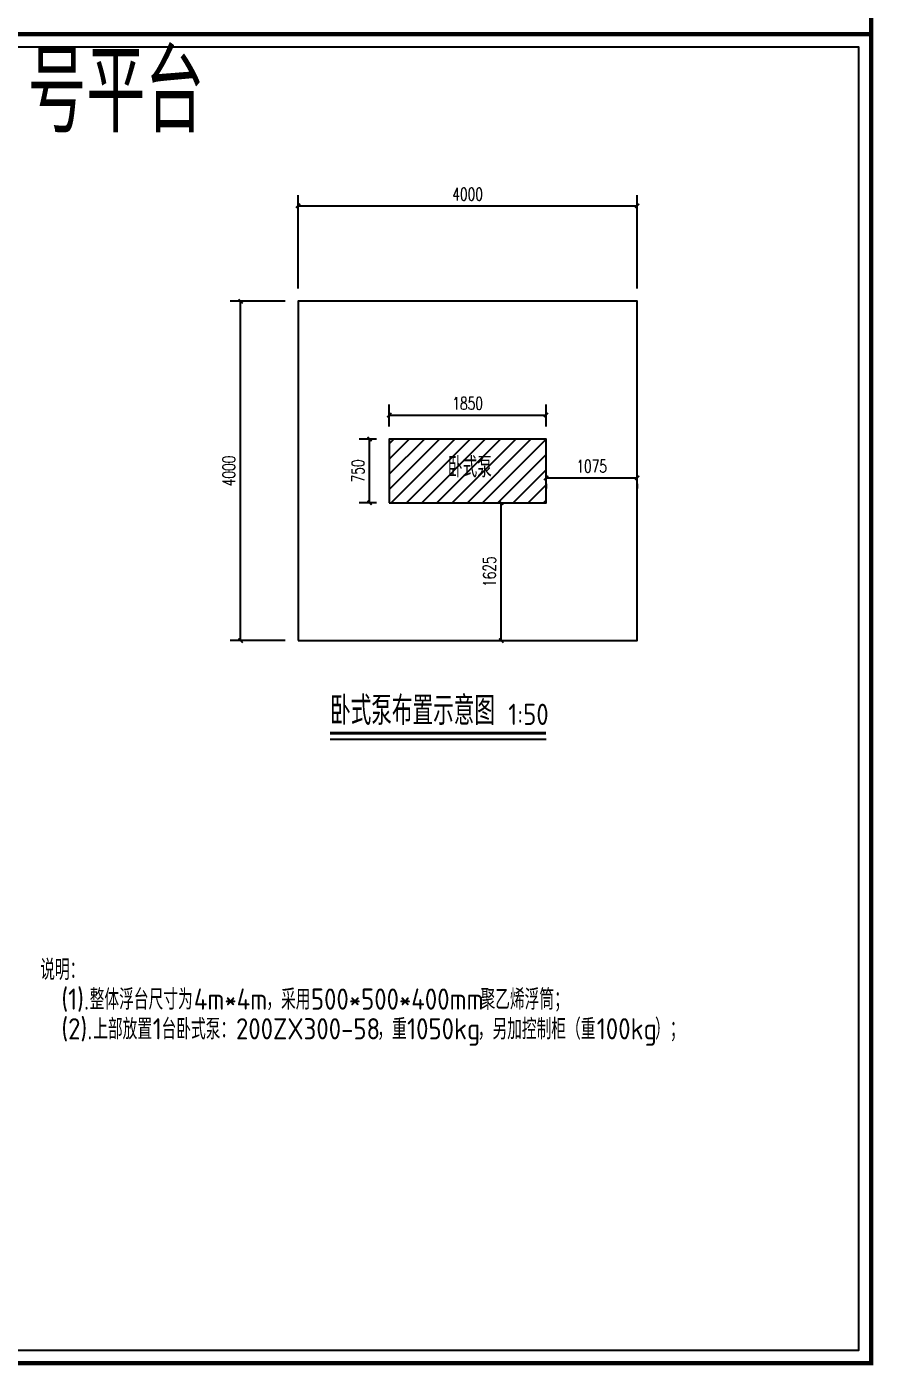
# Model space of a CAD drawing. Extents: x 120685 to 139536, y 100334 to 144511.
# Drawn here: x 129552 to 139536, y 100334 to 116113 of the extents above; entities that cross this region are included whole.
import ezdxf

# ---------------------------------------------------------------- set-up
doc = ezdxf.new("R2010")
doc.units = 0
doc.header["$LTSCALE"] = 1000
doc.header["$MEASUREMENT"] = 0
for name, color, linetype in [('DIM_SYMB', 3, 'Continuous'), ('PUB_DIM', 3, 'Continuous'), ('PUB_TEXT', 7, 'Continuous')]:
    doc.layers.add(name, color=color, linetype=linetype)
doc.styles.add('_TCH_DIM_T3', font='SIMPLEX', dxfattribs={"width": 0.705882, "bigfont": 'GBCBIG'})
doc.styles.get("Standard").update_dxf_attribs({"font": 'gbenor.shx', "bigfont": 'gbcbig.shx'})
doc.dimstyles.new('_TCH_ARCH&&50', dxfattribs={"dimtxt": 148.75, "dimasz": 50, "dimexe": 125, "dimexo": 150, "dimgap": 63.125, "dimtad": 1, "dimdec": 0, "dimzin": 0, "dimdsep": 46, "dimtxsty": '_TCH_DIM_T3', "dimblk": 'ARCHTICK', "dimcen": 0.09, "dimclrt": 7, "dimazin": 2, "dimtfac": 1, "dimtdec": 0, "dimtix": 1, "dimtmove": 2, "dimatfit": 3, "dimfxl": 0, "dimtolj": 1, "dimtzin": 0, "dimarcsym": 0})

# ---------------------------------------------------------------- blocks, each defined once
blk = doc.blocks.new('_ArchTick')
at = {"color": 0, "linetype": 'ByBlock', "const_width": 0.4}
blk.add_lwpolyline([(-0.5, -0.5), (0.5, 0.5)], dxfattribs=at)
blk = doc.blocks.new('*D62')
at = {"layer": 'Defpoints', "color": 0, "transparency": 16777216}
for p in [(135068, 110502), (135148, 110502), (135068, 108877)]:
    blk.add_point(p, dxfattribs=at)
at = {"layer": 'PUB_DIM', "color": 0, "lineweight": -2, "transparency": 16777216}
for p, q in [((135148, 108877), (135148, 110502)), ((135218, 110502), (135273, 110502)), ((135218, 108877), (135273, 108877))]:
    blk.add_line(p, q, dxfattribs=at)
at = {"layer": 'PUB_DIM', "color": 0, "lineweight": -2, "transparency": 16777216, "xscale": 50, "yscale": 50, "zscale": 50}
for p, rotation in [((135148, 110502), 90), ((135148, 108877), 270)]:
    blk.add_blockref('_ArchTick', p, dxfattribs=dict(at, rotation=rotation))
at = {"layer": 'PUB_DIM', "color": 7, "transparency": 16777216, "insert": (135010, 109690), "char_height": 148.8, "attachment_point": 5, "rotation": 90, "style": '_TCH_DIM_T3'}
blk.add_mtext('\\A1;1625', dxfattribs=at)
blk = doc.blocks.new('*D63')
at = {"layer": 'Defpoints', "color": 0, "transparency": 16777216}
for p in [(135677, 110877), (136752, 110877), (136752, 110795)]:
    blk.add_point(p, dxfattribs=at)
at = {"layer": 'PUB_DIM', "color": 0, "lineweight": -2, "transparency": 16777216}
for p, q in [((135677, 110795), (136752, 110795)), ((135677, 110727), (135677, 110670)), ((136752, 110727), (136752, 110670))]:
    blk.add_line(p, q, dxfattribs=at)
at = {"layer": 'PUB_DIM', "color": 0, "lineweight": -2, "transparency": 16777216, "xscale": 50, "yscale": 50, "zscale": 50, "rotation": 180}
blk.add_blockref('_ArchTick', (135677, 110795), dxfattribs=at)
at = {"layer": 'PUB_DIM', "color": 0, "lineweight": -2, "transparency": 16777216, "xscale": 50, "yscale": 50, "zscale": 50}
blk.add_blockref('_ArchTick', (136752, 110795), dxfattribs=at)
at = {"layer": 'PUB_DIM', "color": 7, "transparency": 16777216, "insert": (136215, 110932), "char_height": 148.8, "attachment_point": 5, "style": '_TCH_DIM_T3'}
blk.add_mtext('\\A1;1075', dxfattribs=at)
blk = doc.blocks.new('*D64')
at = {"layer": 'Defpoints', "color": 0, "transparency": 16777216}
for p in [(133596, 111252), (133827, 111252), (133827, 110502)]:
    blk.add_point(p, dxfattribs=at)
at = {"layer": 'PUB_DIM', "color": 0, "lineweight": -2, "transparency": 16777216}
for p, q in [((133677, 111252), (133471, 111252)), ((133596, 110502), (133596, 111252)), ((133677, 110502), (133471, 110502))]:
    blk.add_line(p, q, dxfattribs=at)
at = {"layer": 'PUB_DIM', "color": 0, "lineweight": -2, "transparency": 16777216, "xscale": 50, "yscale": 50, "zscale": 50}
for p, rotation in [((133596, 111252), 90), ((133596, 110502), 270)]:
    blk.add_blockref('_ArchTick', p, dxfattribs=dict(at, rotation=rotation))
at = {"layer": 'PUB_DIM', "color": 7, "transparency": 16777216, "insert": (133459, 110877), "char_height": 148.8, "attachment_point": 5, "rotation": 90, "style": '_TCH_DIM_T3'}
blk.add_mtext('\\A1;750', dxfattribs=at)
blk = doc.blocks.new('*D65')
at = {"layer": 'Defpoints', "color": 0, "transparency": 16777216}
for p in [(135677, 111536), (133827, 111252), (135677, 111252)]:
    blk.add_point(p, dxfattribs=at)
at = {"layer": 'PUB_DIM', "color": 0, "lineweight": -2, "transparency": 16777216}
for p, q in [((133827, 111402), (133827, 111661)), ((135677, 111402), (135677, 111661)), ((133827, 111536), (135677, 111536))]:
    blk.add_line(p, q, dxfattribs=at)
at = {"layer": 'PUB_DIM', "color": 0, "lineweight": -2, "transparency": 16777216, "xscale": 50, "yscale": 50, "zscale": 50, "rotation": 180}
blk.add_blockref('_ArchTick', (133827, 111536), dxfattribs=at)
at = {"layer": 'PUB_DIM', "color": 0, "lineweight": -2, "transparency": 16777216, "xscale": 50, "yscale": 50, "zscale": 50}
blk.add_blockref('_ArchTick', (135677, 111536), dxfattribs=at)
at = {"layer": 'PUB_DIM', "color": 7, "transparency": 16777216, "insert": (134752, 111674), "char_height": 148.8, "attachment_point": 5, "style": '_TCH_DIM_T3'}
blk.add_mtext('\\A1;1850', dxfattribs=at)
blk = doc.blocks.new('*D66')
at = {"layer": 'Defpoints', "color": 0, "transparency": 16777216}
for p in [(132075, 112877), (132752, 112877), (132752, 108877)]:
    blk.add_point(p, dxfattribs=at)
at = {"layer": 'PUB_DIM', "color": 0, "lineweight": -2, "transparency": 16777216}
for p, q in [((132602, 112877), (131950, 112877)), ((132075, 108877), (132075, 112877)), ((132602, 108877), (131950, 108877))]:
    blk.add_line(p, q, dxfattribs=at)
at = {"layer": 'PUB_DIM', "color": 0, "lineweight": -2, "transparency": 16777216, "xscale": 50, "yscale": 50, "zscale": 50}
for p, rotation in [((132075, 112877), 90), ((132075, 108877), 270)]:
    blk.add_blockref('_ArchTick', p, dxfattribs=dict(at, rotation=rotation))
at = {"layer": 'PUB_DIM', "color": 7, "transparency": 16777216, "insert": (131937, 110877), "char_height": 148.8, "attachment_point": 5, "rotation": 90, "style": '_TCH_DIM_T3'}
blk.add_mtext('\\A1;4000', dxfattribs=at)
blk = doc.blocks.new('*D67')
at = {"layer": 'Defpoints', "color": 0, "transparency": 16777216}
for p in [(136752, 114003), (132752, 112877), (136752, 112877)]:
    blk.add_point(p, dxfattribs=at)
at = {"layer": 'PUB_DIM', "color": 0, "lineweight": -2, "transparency": 16777216}
for p, q in [((132752, 113027), (132752, 114128)), ((136752, 113027), (136752, 114128)), ((132752, 114003), (136752, 114003))]:
    blk.add_line(p, q, dxfattribs=at)
at = {"layer": 'PUB_DIM', "color": 0, "lineweight": -2, "transparency": 16777216, "xscale": 50, "yscale": 50, "zscale": 50, "rotation": 180}
blk.add_blockref('_ArchTick', (132752, 114003), dxfattribs=at)
at = {"layer": 'PUB_DIM', "color": 0, "lineweight": -2, "transparency": 16777216, "xscale": 50, "yscale": 50, "zscale": 50}
blk.add_blockref('_ArchTick', (136752, 114003), dxfattribs=at)
at = {"layer": 'PUB_DIM', "color": 7, "transparency": 16777216, "insert": (134752, 114140), "char_height": 148.8, "attachment_point": 5, "style": '_TCH_DIM_T3'}
blk.add_mtext('\\A1;4000', dxfattribs=at)

msp = doc.modelspace()

# ---------------------------------------------------------------- hatches: boundary and pattern name
h = msp.add_hatch()
h.set_pattern_fill('ANSI31', color=256, scale=80)
h.set_pattern_definition([(45, (0, 0), (-89.80256, 89.80256), [])])
h.paths.add_polyline_path([(133827, 110502.3), (135677, 110502.3), (135677, 111252.3), (133827, 111252.3)])

# ---------------------------------------------------------------- linework, layer by layer
at = {"const_width": 50}
for points in [[(120709.8, 129730.3), (139510.9, 129730.3), (139510.9, 116025.9), (120709.8, 116025.9)], [(120709.8, 116025.9), (139510.9, 116025.9), (139510.9, 100359.1), (120709.8, 100359.1)]]:
    msp.add_lwpolyline(points, close=True, dxfattribs=at)
for points in [[(120859.8, 115875.9), (139360.9, 115875.9), (139360.9, 100509.1), (120859.8, 100509.1)], [(132752, 108877.3), (136752, 108877.3), (136752, 112877.3), (132752, 112877.3)], [(133827, 110502.3), (135677, 110502.3), (135677, 111252.3), (133827, 111252.3)]]:
    msp.add_lwpolyline(points, close=True)
at = {"layer": 'DIM_SYMB', "const_width": 35}
msp.add_lwpolyline([(133129.7, 107786.3), (135677.1, 107786.3)], dxfattribs=at)
at = {"layer": 'DIM_SYMB'}
msp.add_lwpolyline([(133129.7, 107716.3), (135677.1, 107716.3)], dxfattribs=at)

# ---------------------------------------------------------------- texts
at = {"layer": 'PUB_TEXT'}
for s, height, p in [('号平台', 964.54, (129561.8, 114865.9)), ('卧式泵', 241.13, (134517.1, 110801.1)), ('说明：', 241.13, (129711.1, 104875.5)), ('(1).', 250, (129961.1, 104525.5)), ('整体浮台尺寸为', 241.13, (130294.4, 104525.5)), ('4m*4m', 250, (131523.1, 104525.5)), ('，采用', 241.13, (132377.3, 104525.5)), ('500*500*400mm', 250, (132903.9, 104525.5)), ('聚乙烯浮筒；', 241.13, (134903.9, 104525.5)), ('(2).', 250, (129961.1, 104175.5)), ('上部放置', 241.13, (130336.1, 104175.5)), ('1', 250, (131038.2, 104175.5)), ('台卧式泵：', 241.13, (131142.4, 104175.5)), ('200ZX300-58', 250, (132020, 104175.5)), ('，重', 241.13, (133686.7, 104175.5)), ('1050kg', 250, (134037.8, 104175.5)), ('，另加控制柜（重', 241.13, (134871.1, 104175.5)), ('100kg', 250, (136275.3, 104175.5)), ('）；', 241.13, (136962.8, 104175.5))]:
    msp.add_text(s, height=height, dxfattribs=at).set_placement(p)
at = {"layer": 'PUB_TEXT', "color": 7}
for s, height, p in [('卧式泵布置示意图', 337.59, (133129.7, 107882.4)), ('1:50', 250, (135231.1, 107882.4))]:
    msp.add_text(s, height=height, dxfattribs=at).set_placement(p)

# ---------------------------------------------------------------- dimensions: what is measured, and where the dimension line sits
at = {"layer": 'PUB_DIM'}
for p1, p2, distance, picture, middle in [((132752, 112877.3), (136752, 112877.3), 1125.6, '*D67', (134752, 114140.4)), ((132752, 108877.3), (132752, 112877.3), 677.4, '*D66', (131937.1, 110877.3)), ((133827, 111252.3), (135677, 111252.3), 283.9, '*D65', (134752, 111673.6)), ((133827, 110502.3), (133827, 111252.3), 231, '*D64', (133458.5, 110877.3)), ((135677, 110877.3), (136752, 110877.3), -82.6, '*D63', (136214.5, 110932.1)), ((135067.8, 108877.3), (135067.8, 110502.3), -79.7, '*D62', (135010.1, 109689.8))]:
    dim = msp.add_aligned_dim(p1=p1, p2=p2, distance=distance, dimstyle='_TCH_ARCH&&50', dxfattribs=at)
    dim.commit()
    dim.dimension.update_dxf_attribs({"geometry": picture, "text_midpoint": middle})

doc.saveas('drawing.dxf')
